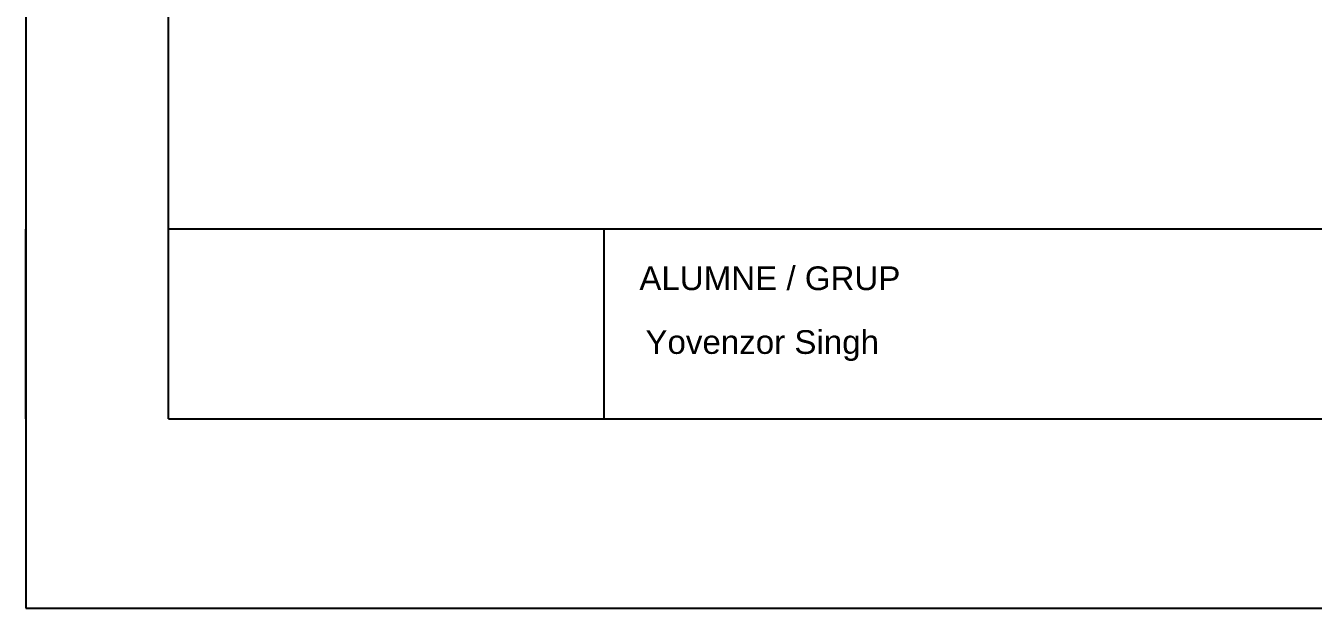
# Model space of a CAD drawing. Header units: millimetres. Extents: x 2377 to 4712, y -254 to 3188.
# Drawn here: x 3329.8 to 3465.6, y 947.8 to 1009.3 of the extents above; entities that cross this region are included whole.
import ezdxf

# ---------------------------------------------------------------- set-up
doc = ezdxf.new("R2010")
doc.units = ezdxf.units.MM
doc.styles.get("Standard").update_dxf_attribs({"font": 'arial.ttf'})

msp = doc.modelspace()

# ---------------------------------------------------------------- linework, layer by layer
at = {"transparency": 33554687}
for p, q in [((3329.76, 1244.79), (3329.76, 947.79)), ((3344.81, 967.79), (3344.81, 1229.79)), ((3329.76, 967.79), (3329.76, 987.79)), ((3740.3, 987.79), (3344.81, 987.79)), ((3390.81, 967.79), (3390.81, 987.79)), ((3344.81, 967.79), (3390.81, 967.79)), ((3390.81, 967.79), (3471.81, 967.79)), ((3329.76, 947.79), (3749.76, 947.79))]:
    msp.add_line(p, q, dxfattribs=at)

# ---------------------------------------------------------------- texts
at = {"transparency": 33554687, "char_height": 2.5, "attachment_point": 1}
for s, width, insert in [('ALUMNE / GRUP', 48.2644, (3394.52, 983.87)), ('Yovenzor Singh', 71.9553, (3395.16, 977.14))]:
    msp.add_mtext_dynamic_manual_height_columns(s, width=width, gutter_width=12.5, heights=[0], dxfattribs=dict(at, insert=insert))

doc.saveas('drawing.dxf')
